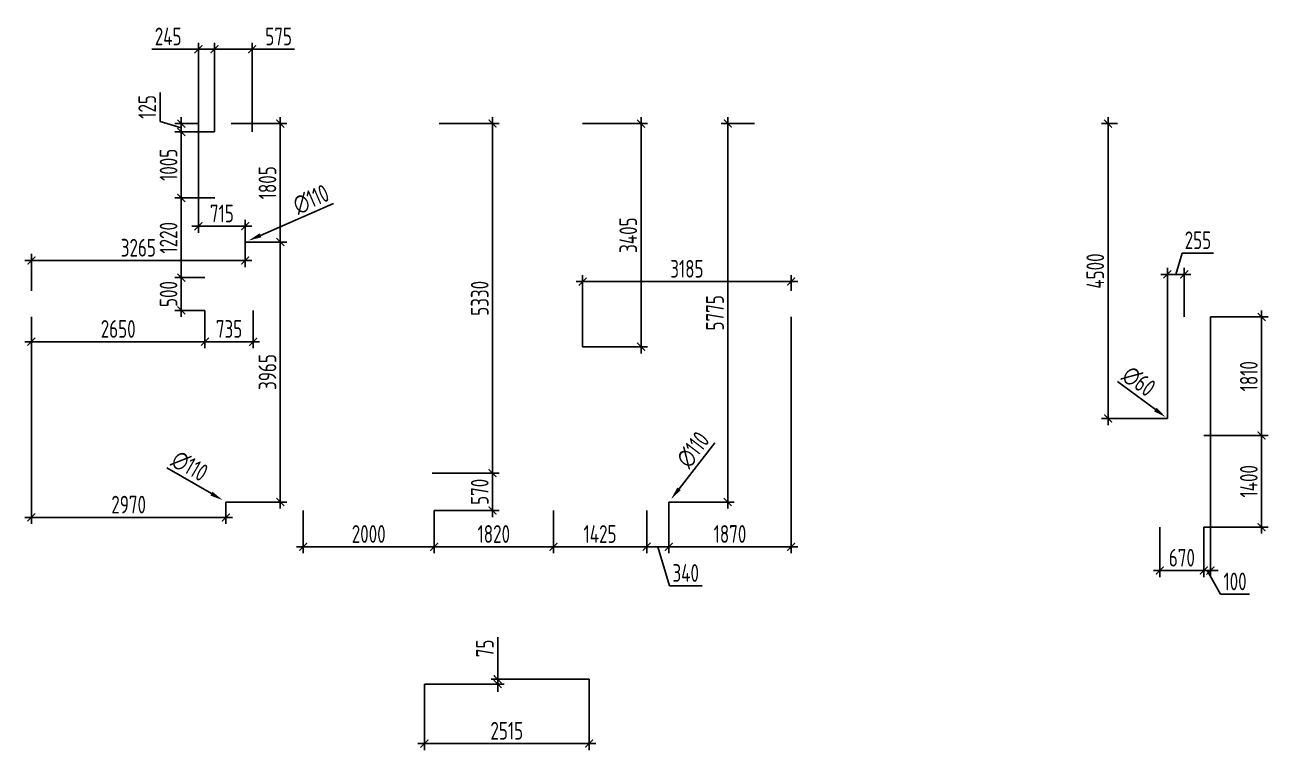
# Model space of a CAD drawing. Header units: millimetres. Extents: x -346952 to 536090, y 55086 to 131231.
# Drawn here: x -65196 to -46214, y 117793 to 128857 of the extents above; entities that cross this region are included whole.
import ezdxf

# ---------------------------------------------------------------- set-up
doc = ezdxf.new("R2010")
doc.units = ezdxf.units.MM
doc.layers.add('РАЗМЕРЫ КРОВЛИ ОВ', color=204, linetype='Continuous')
doc.layers.get('0').off()
doc.styles.add('ISOCPEUR', font='isocpeur.ttf', dxfattribs={"width": 0.7})
doc.dimstyles.new('R_100', dxfattribs={"dimtxt": 270, "dimasz": 120, "dimexe": 100, "dimexo": 0, "dimgap": 60, "dimtad": 1, "dimdec": 0, "dimrnd": 5, "dimzin": 0, "dimdsep": 46, "dimtxsty": 'ISOCPEUR', "dimblk": 'ARCHTICK', "dimcen": 0, "dimdle": 100, "dimclrd": 256, "dimclre": 256, "dimclrt": 256, "dimadec": 0, "dimazin": 0, "dimtfac": 2, "dimtdec": 0, "dimtofl": 0, "dimtmove": 1, "dimatfit": 3, "dimfxl": 1, "dimtvp": 3, "dimtolj": 1, "dimtzin": 0, "dimarcsym": 0})

# ---------------------------------------------------------------- blocks, each defined once
blk = doc.blocks.new('_ArchTick')
at = {"color": 0, "linetype": 'ByBlock', "const_width": 0.15}
blk.add_lwpolyline([(-0.5, -0.5), (0.5, 0.5)], dxfattribs=at)
blk = doc.blocks.new('*D3550')
at = {"layer": 'РАЗМЕРЫ КРОВЛИ ОВ', "lineweight": -2, "transparency": 16777216}
for p, q in [((-61297, 127451), (-61297, 125444)), ((-62046, 127351), (-61197, 127351)), ((-61831, 125544), (-61197, 125544))]:
    blk.add_line(p, q, dxfattribs=at)
at = {"layer": 'РАЗМЕРЫ КРОВЛИ ОВ', "lineweight": -2, "transparency": 16777216, "xscale": 120, "yscale": 120, "zscale": 120}
for p, rotation in [((-61297, 127351), 90), ((-61297, 125544), 270)]:
    blk.add_blockref('_ArchTick', p, dxfattribs=dict(at, rotation=rotation))
at = {"layer": 'РАЗМЕРЫ КРОВЛИ ОВ', "transparency": 16777216, "insert": (-61492, 126448), "char_height": 270, "attachment_point": 5, "rotation": 90, "style": 'ISOCPEUR'}
blk.add_mtext('\\A1;1805', dxfattribs=at)
blk = doc.blocks.new('*D3551')
at = {"layer": 'РАЗМЕРЫ КРОВЛИ ОВ', "lineweight": -2, "transparency": 16777216}
for p, q in [((-61831, 125544), (-61197, 125544)), ((-61297, 125644), (-61297, 121478)), ((-62127, 121578), (-61197, 121578))]:
    blk.add_line(p, q, dxfattribs=at)
at = {"layer": 'РАЗМЕРЫ КРОВЛИ ОВ', "lineweight": -2, "transparency": 16777216, "xscale": 120, "yscale": 120, "zscale": 120}
for p, rotation in [((-61297, 125544), 90), ((-61297, 121578), 270)]:
    blk.add_blockref('_ArchTick', p, dxfattribs=dict(at, rotation=rotation))
at = {"layer": 'РАЗМЕРЫ КРОВЛИ ОВ', "transparency": 16777216, "insert": (-61492, 123561), "char_height": 270, "attachment_point": 5, "rotation": 90, "style": 'ISOCPEUR'}
blk.add_mtext('\\A1;3965', dxfattribs=at)
blk = doc.blocks.new('*D3552')
at = {"layer": 'РАЗМЕРЫ КРОВЛИ ОВ', "lineweight": -2, "transparency": 16777216}
for p, q in [((-62546, 127351), (-62546, 125685)), ((-61831, 125544), (-61831, 125885)), ((-62646, 125785), (-61731, 125785))]:
    blk.add_line(p, q, dxfattribs=at)
at = {"layer": 'РАЗМЕРЫ КРОВЛИ ОВ', "lineweight": -2, "transparency": 16777216, "xscale": 120, "yscale": 120, "zscale": 120, "rotation": 180}
blk.add_blockref('_ArchTick', (-62546, 125785), dxfattribs=at)
at = {"layer": 'РАЗМЕРЫ КРОВЛИ ОВ', "lineweight": -2, "transparency": 16777216, "xscale": 120, "yscale": 120, "zscale": 120}
blk.add_blockref('_ArchTick', (-61831, 125785), dxfattribs=at)
at = {"layer": 'РАЗМЕРЫ КРОВЛИ ОВ', "transparency": 16777216, "insert": (-62188, 125980), "char_height": 270, "attachment_point": 5, "style": 'ISOCPEUR'}
blk.add_mtext('\\A1;715', dxfattribs=at)
blk = doc.blocks.new('*D3553')
at = {"layer": 'РАЗМЕРЫ КРОВЛИ ОВ', "lineweight": -2, "transparency": 16777216}
for p, q in [((-61831, 125544), (-61831, 125162)), ((-65096, 124801), (-65096, 125362)), ((-65196, 125262), (-61731, 125262))]:
    blk.add_line(p, q, dxfattribs=at)
at = {"layer": 'РАЗМЕРЫ КРОВЛИ ОВ', "lineweight": -2, "transparency": 16777216, "xscale": 120, "yscale": 120, "zscale": 120, "rotation": 180}
blk.add_blockref('_ArchTick', (-65096, 125262), dxfattribs=at)
at = {"layer": 'РАЗМЕРЫ КРОВЛИ ОВ', "lineweight": -2, "transparency": 16777216, "xscale": 120, "yscale": 120, "zscale": 120}
blk.add_blockref('_ArchTick', (-61831, 125262), dxfattribs=at)
at = {"layer": 'РАЗМЕРЫ КРОВЛИ ОВ', "transparency": 16777216, "insert": (-63463, 125457), "char_height": 270, "attachment_point": 5, "style": 'ISOCPEUR'}
blk.add_mtext('\\A1;3265', dxfattribs=at)
blk = doc.blocks.new('*D3554')
at = {"layer": 'РАЗМЕРЫ КРОВЛИ ОВ', "lineweight": -2, "transparency": 16777216}
blk.add_line((-60486, 126130), (-61597, 125646), dxfattribs=at)
at = {"layer": 'РАЗМЕРЫ КРОВЛИ ОВ', "transparency": 16777216}
blk.add_solid([(-61611, 125677), (-61584, 125616), (-61781, 125566)], dxfattribs=at)
at = {"layer": 'РАЗМЕРЫ КРОВЛИ ОВ', "transparency": 16777216, "insert": (-60826, 126194), "char_height": 270, "attachment_point": 5, "rotation": 23.5145, "style": 'ISOCPEUR'}
blk.add_mtext('\\A1;∅110', dxfattribs=at)
blk = doc.blocks.new('*D3549')
at = {"layer": 'РАЗМЕРЫ КРОВЛИ ОВ', "lineweight": -2, "transparency": 16777216}
for p, q in [((-65096, 124401), (-65096, 121243)), ((-62127, 121578), (-62127, 121243)), ((-62027, 121343), (-65196, 121343))]:
    blk.add_line(p, q, dxfattribs=at)
at = {"layer": 'РАЗМЕРЫ КРОВЛИ ОВ', "lineweight": -2, "transparency": 16777216, "xscale": 120, "yscale": 120, "zscale": 120, "rotation": 180}
blk.add_blockref('_ArchTick', (-65096, 121343), dxfattribs=at)
at = {"layer": 'РАЗМЕРЫ КРОВЛИ ОВ', "lineweight": -2, "transparency": 16777216, "xscale": 120, "yscale": 120, "zscale": 120}
blk.add_blockref('_ArchTick', (-62127, 121343), dxfattribs=at)
at = {"layer": 'РАЗМЕРЫ КРОВЛИ ОВ', "transparency": 16777216, "insert": (-63611, 121538), "char_height": 270, "attachment_point": 5, "style": 'ISOCPEUR'}
blk.add_mtext('\\A1;2970', dxfattribs=at)
blk = doc.blocks.new('*D3555')
at = {"layer": 'РАЗМЕРЫ КРОВЛИ ОВ', "lineweight": -2, "transparency": 16777216}
blk.add_line((-63026, 122100), (-62347, 121706), dxfattribs=at)
at = {"layer": 'РАЗМЕРЫ КРОВЛИ ОВ', "transparency": 16777216}
blk.add_solid([(-62331, 121735), (-62364, 121677), (-62174, 121605)], dxfattribs=at)
at = {"layer": 'РАЗМЕРЫ КРОВЛИ ОВ', "transparency": 16777216, "insert": (-62680, 122125), "char_height": 270, "attachment_point": 5, "rotation": 329.8406, "style": 'ISOCPEUR'}
blk.add_mtext('\\A1;∅110', dxfattribs=at)
blk = doc.blocks.new('*D3560')
at = {"layer": 'РАЗМЕРЫ КРОВЛИ ОВ', "lineweight": -2, "transparency": 16777216}
for p, q in [((-63132, 127385), (-63132, 127827)), ((-62807, 127288), (-63132, 127385)), ((-62807, 127451), (-62807, 127125)), ((-62546, 127351), (-62907, 127351)), ((-62300, 127225), (-62907, 127225))]:
    blk.add_line(p, q, dxfattribs=at)
at = {"layer": 'РАЗМЕРЫ КРОВЛИ ОВ', "lineweight": -2, "transparency": 16777216, "xscale": 120, "yscale": 120, "zscale": 120}
for p, rotation in [((-62807, 127351), 90), ((-62807, 127225), 270)]:
    blk.add_blockref('_ArchTick', p, dxfattribs=dict(at, rotation=rotation))
at = {"layer": 'РАЗМЕРЫ КРОВЛИ ОВ', "transparency": 16777216, "insert": (-63327, 127606), "char_height": 270, "attachment_point": 5, "rotation": 90, "style": 'ISOCPEUR'}
blk.add_mtext('\\A1;125', dxfattribs=at)
blk = doc.blocks.new('*D3561')
at = {"layer": 'РАЗМЕРЫ КРОВЛИ ОВ', "lineweight": -2, "transparency": 16777216}
for p, q in [((-62300, 127225), (-62907, 127225)), ((-62807, 127325), (-62807, 126118)), ((-62295, 126218), (-62907, 126218))]:
    blk.add_line(p, q, dxfattribs=at)
at = {"layer": 'РАЗМЕРЫ КРОВЛИ ОВ', "lineweight": -2, "transparency": 16777216, "xscale": 120, "yscale": 120, "zscale": 120}
for p, rotation in [((-62807, 127225), 90), ((-62807, 126218), 270)]:
    blk.add_blockref('_ArchTick', p, dxfattribs=dict(at, rotation=rotation))
at = {"layer": 'РАЗМЕРЫ КРОВЛИ ОВ', "transparency": 16777216, "insert": (-63002, 126722), "char_height": 270, "attachment_point": 5, "rotation": 90, "style": 'ISOCPEUR'}
blk.add_mtext('\\A1;1005', dxfattribs=at)
blk = doc.blocks.new('*D3562')
at = {"layer": 'РАЗМЕРЫ КРОВЛИ ОВ', "lineweight": -2, "transparency": 16777216}
for p, q in [((-62807, 126318), (-62807, 124901)), ((-62295, 126218), (-62907, 126218)), ((-62446, 125001), (-62907, 125001))]:
    blk.add_line(p, q, dxfattribs=at)
at = {"layer": 'РАЗМЕРЫ КРОВЛИ ОВ', "lineweight": -2, "transparency": 16777216, "xscale": 120, "yscale": 120, "zscale": 120}
for p, rotation in [((-62807, 126218), 90), ((-62807, 125001), 270)]:
    blk.add_blockref('_ArchTick', p, dxfattribs=dict(at, rotation=rotation))
at = {"layer": 'РАЗМЕРЫ КРОВЛИ ОВ', "transparency": 16777216, "insert": (-63002, 125609), "char_height": 270, "attachment_point": 5, "rotation": 90, "style": 'ISOCPEUR'}
blk.add_mtext('\\A1;1220', dxfattribs=at)
blk = doc.blocks.new('*D3563')
at = {"layer": 'РАЗМЕРЫ КРОВЛИ ОВ', "lineweight": -2, "transparency": 16777216}
for p, q in [((-62807, 125101), (-62807, 124401)), ((-62446, 125001), (-62907, 125001)), ((-62446, 124501), (-62907, 124501))]:
    blk.add_line(p, q, dxfattribs=at)
at = {"layer": 'РАЗМЕРЫ КРОВЛИ ОВ', "lineweight": -2, "transparency": 16777216, "xscale": 120, "yscale": 120, "zscale": 120}
for p, rotation in [((-62807, 125001), 90), ((-62807, 124501), 270)]:
    blk.add_blockref('_ArchTick', p, dxfattribs=dict(at, rotation=rotation))
at = {"layer": 'РАЗМЕРЫ КРОВЛИ ОВ', "transparency": 16777216, "insert": (-63002, 124751), "char_height": 270, "attachment_point": 5, "rotation": 90, "style": 'ISOCPEUR'}
blk.add_mtext('\\A1;500', dxfattribs=at)
blk = doc.blocks.new('*D3564')
at = {"layer": 'РАЗМЕРЫ КРОВЛИ ОВ', "lineweight": -2, "transparency": 16777216}
for p, q in [((-62300, 127225), (-62300, 128585)), ((-61726, 127225), (-61726, 128585)), ((-61626, 128485), (-62400, 128485)), ((-61081, 128485), (-61726, 128485))]:
    blk.add_line(p, q, dxfattribs=at)
at = {"layer": 'РАЗМЕРЫ КРОВЛИ ОВ', "lineweight": -2, "transparency": 16777216, "xscale": 120, "yscale": 120, "zscale": 120, "rotation": 180}
blk.add_blockref('_ArchTick', (-62300, 128485), dxfattribs=at)
at = {"layer": 'РАЗМЕРЫ КРОВЛИ ОВ', "lineweight": -2, "transparency": 16777216, "xscale": 120, "yscale": 120, "zscale": 120}
blk.add_blockref('_ArchTick', (-61726, 128485), dxfattribs=at)
at = {"layer": 'РАЗМЕРЫ КРОВЛИ ОВ', "transparency": 16777216, "insert": (-61321, 128680), "char_height": 270, "attachment_point": 5, "style": 'ISOCPEUR'}
blk.add_mtext('\\A1;575', dxfattribs=at)
blk = doc.blocks.new('*D3565')
at = {"layer": 'РАЗМЕРЫ КРОВЛИ ОВ', "lineweight": -2, "transparency": 16777216}
for p, q in [((-62546, 127351), (-62546, 128585)), ((-62300, 127225), (-62300, 128585)), ((-63257, 128485), (-62546, 128485)), ((-62200, 128485), (-62646, 128485))]:
    blk.add_line(p, q, dxfattribs=at)
at = {"layer": 'РАЗМЕРЫ КРОВЛИ ОВ', "lineweight": -2, "transparency": 16777216, "xscale": 120, "yscale": 120, "zscale": 120, "rotation": 180}
blk.add_blockref('_ArchTick', (-62546, 128485), dxfattribs=at)
at = {"layer": 'РАЗМЕРЫ КРОВЛИ ОВ', "lineweight": -2, "transparency": 16777216, "xscale": 120, "yscale": 120, "zscale": 120}
blk.add_blockref('_ArchTick', (-62300, 128485), dxfattribs=at)
at = {"layer": 'РАЗМЕРЫ КРОВЛИ ОВ', "transparency": 16777216, "insert": (-63008, 128680), "char_height": 270, "attachment_point": 5, "style": 'ISOCPEUR'}
blk.add_mtext('\\A1;245', dxfattribs=at)
blk = doc.blocks.new('*D3566')
at = {"layer": 'РАЗМЕРЫ КРОВЛИ ОВ', "lineweight": -2, "transparency": 16777216}
for p, q in [((-65096, 124401), (-65096, 123923)), ((-62446, 124501), (-62446, 123923)), ((-65196, 124023), (-62346, 124023))]:
    blk.add_line(p, q, dxfattribs=at)
at = {"layer": 'РАЗМЕРЫ КРОВЛИ ОВ', "lineweight": -2, "transparency": 16777216, "xscale": 120, "yscale": 120, "zscale": 120, "rotation": 180}
blk.add_blockref('_ArchTick', (-65096, 124023), dxfattribs=at)
at = {"layer": 'РАЗМЕРЫ КРОВЛИ ОВ', "lineweight": -2, "transparency": 16777216, "xscale": 120, "yscale": 120, "zscale": 120}
blk.add_blockref('_ArchTick', (-62446, 124023), dxfattribs=at)
at = {"layer": 'РАЗМЕРЫ КРОВЛИ ОВ', "transparency": 16777216, "insert": (-63771, 124218), "char_height": 270, "attachment_point": 5, "style": 'ISOCPEUR'}
blk.add_mtext('\\A1;2650', dxfattribs=at)
blk = doc.blocks.new('*D3567')
at = {"layer": 'РАЗМЕРЫ КРОВЛИ ОВ', "lineweight": -2, "transparency": 16777216}
for p, q in [((-62446, 124501), (-62446, 123923)), ((-61711, 124501), (-61711, 123923)), ((-62546, 124023), (-61611, 124023))]:
    blk.add_line(p, q, dxfattribs=at)
at = {"layer": 'РАЗМЕРЫ КРОВЛИ ОВ', "lineweight": -2, "transparency": 16777216, "xscale": 120, "yscale": 120, "zscale": 120, "rotation": 180}
blk.add_blockref('_ArchTick', (-62446, 124023), dxfattribs=at)
at = {"layer": 'РАЗМЕРЫ КРОВЛИ ОВ', "lineweight": -2, "transparency": 16777216, "xscale": 120, "yscale": 120, "zscale": 120}
blk.add_blockref('_ArchTick', (-61711, 124023), dxfattribs=at)
at = {"layer": 'РАЗМЕРЫ КРОВЛИ ОВ', "transparency": 16777216, "insert": (-62078, 124218), "char_height": 270, "attachment_point": 5, "style": 'ISOCPEUR'}
blk.add_mtext('\\A1;735', dxfattribs=at)
blk = doc.blocks.new('*D3568')
at = {"layer": 'РАЗМЕРЫ КРОВЛИ ОВ', "lineweight": -2, "transparency": 16777216}
for p, q in [((-60946, 121448), (-60946, 120795)), ((-58946, 121448), (-58946, 120795)), ((-61046, 120895), (-58846, 120895))]:
    blk.add_line(p, q, dxfattribs=at)
at = {"layer": 'РАЗМЕРЫ КРОВЛИ ОВ', "lineweight": -2, "transparency": 16777216, "xscale": 120, "yscale": 120, "zscale": 120, "rotation": 180}
blk.add_blockref('_ArchTick', (-60946, 120895), dxfattribs=at)
at = {"layer": 'РАЗМЕРЫ КРОВЛИ ОВ', "lineweight": -2, "transparency": 16777216, "xscale": 120, "yscale": 120, "zscale": 120}
blk.add_blockref('_ArchTick', (-58946, 120895), dxfattribs=at)
at = {"layer": 'РАЗМЕРЫ КРОВЛИ ОВ', "transparency": 16777216, "insert": (-59946, 121090), "char_height": 270, "attachment_point": 5, "style": 'ISOCPEUR'}
blk.add_mtext('\\A1;2000', dxfattribs=at)
blk = doc.blocks.new('*D3569')
at = {"layer": 'РАЗМЕРЫ КРОВЛИ ОВ', "lineweight": -2, "transparency": 16777216}
for p, q in [((-58946, 121448), (-58946, 120795)), ((-57126, 121448), (-57126, 120795)), ((-59046, 120895), (-57026, 120895))]:
    blk.add_line(p, q, dxfattribs=at)
at = {"layer": 'РАЗМЕРЫ КРОВЛИ ОВ', "lineweight": -2, "transparency": 16777216, "xscale": 120, "yscale": 120, "zscale": 120, "rotation": 180}
blk.add_blockref('_ArchTick', (-58946, 120895), dxfattribs=at)
at = {"layer": 'РАЗМЕРЫ КРОВЛИ ОВ', "lineweight": -2, "transparency": 16777216, "xscale": 120, "yscale": 120, "zscale": 120}
blk.add_blockref('_ArchTick', (-57126, 120895), dxfattribs=at)
at = {"layer": 'РАЗМЕРЫ КРОВЛИ ОВ', "transparency": 16777216, "insert": (-58036, 121090), "char_height": 270, "attachment_point": 5, "style": 'ISOCPEUR'}
blk.add_mtext('\\A1;1820', dxfattribs=at)
blk = doc.blocks.new('*D3570')
at = {"layer": 'РАЗМЕРЫ КРОВЛИ ОВ', "lineweight": -2, "transparency": 16777216}
for p, q in [((-57126, 121448), (-57126, 120795)), ((-55702, 121448), (-55702, 120795)), ((-57226, 120895), (-55602, 120895))]:
    blk.add_line(p, q, dxfattribs=at)
at = {"layer": 'РАЗМЕРЫ КРОВЛИ ОВ', "lineweight": -2, "transparency": 16777216, "xscale": 120, "yscale": 120, "zscale": 120, "rotation": 180}
blk.add_blockref('_ArchTick', (-57126, 120895), dxfattribs=at)
at = {"layer": 'РАЗМЕРЫ КРОВЛИ ОВ', "lineweight": -2, "transparency": 16777216, "xscale": 120, "yscale": 120, "zscale": 120}
blk.add_blockref('_ArchTick', (-55702, 120895), dxfattribs=at)
at = {"layer": 'РАЗМЕРЫ КРОВЛИ ОВ', "transparency": 16777216, "insert": (-56414, 121090), "char_height": 270, "attachment_point": 5, "style": 'ISOCPEUR'}
blk.add_mtext('\\A1;1425', dxfattribs=at)
blk = doc.blocks.new('*D3571')
at = {"layer": 'РАЗМЕРЫ КРОВЛИ ОВ', "lineweight": -2, "transparency": 16777216}
for p, q in [((-55364, 121578), (-55364, 120795)), ((-55702, 121448), (-55702, 120795)), ((-55802, 120895), (-55264, 120895)), ((-55533, 120895), (-55355, 120300)), ((-55355, 120300), (-54857, 120300))]:
    blk.add_line(p, q, dxfattribs=at)
at = {"layer": 'РАЗМЕРЫ КРОВЛИ ОВ', "lineweight": -2, "transparency": 16777216, "xscale": 120, "yscale": 120, "zscale": 120, "rotation": 180}
blk.add_blockref('_ArchTick', (-55702, 120895), dxfattribs=at)
at = {"layer": 'РАЗМЕРЫ КРОВЛИ ОВ', "lineweight": -2, "transparency": 16777216, "xscale": 120, "yscale": 120, "zscale": 120}
blk.add_blockref('_ArchTick', (-55364, 120895), dxfattribs=at)
at = {"layer": 'РАЗМЕРЫ КРОВЛИ ОВ', "transparency": 16777216, "insert": (-55106, 120495), "char_height": 270, "attachment_point": 5, "style": 'ISOCPEUR'}
blk.add_mtext('\\A1;340', dxfattribs=at)
blk = doc.blocks.new('*D3572')
at = {"layer": 'РАЗМЕРЫ КРОВЛИ ОВ', "lineweight": -2, "transparency": 16777216}
for p, q in [((-53496, 124401), (-53496, 120795)), ((-55364, 121578), (-55364, 120795)), ((-55464, 120895), (-53396, 120895))]:
    blk.add_line(p, q, dxfattribs=at)
at = {"layer": 'РАЗМЕРЫ КРОВЛИ ОВ', "lineweight": -2, "transparency": 16777216, "xscale": 120, "yscale": 120, "zscale": 120, "rotation": 180}
blk.add_blockref('_ArchTick', (-55364, 120895), dxfattribs=at)
at = {"layer": 'РАЗМЕРЫ КРОВЛИ ОВ', "lineweight": -2, "transparency": 16777216, "xscale": 120, "yscale": 120, "zscale": 120}
blk.add_blockref('_ArchTick', (-53496, 120895), dxfattribs=at)
at = {"layer": 'РАЗМЕРЫ КРОВЛИ ОВ', "transparency": 16777216, "insert": (-54430, 121090), "char_height": 270, "attachment_point": 5, "style": 'ISOCPEUR'}
blk.add_mtext('\\A1;1870', dxfattribs=at)
blk = doc.blocks.new('*D3573')
at = {"layer": 'РАЗМЕРЫ КРОВЛИ ОВ', "lineweight": -2, "transparency": 16777216}
for p, q in [((-58056, 121348), (-58056, 122118)), ((-58978, 122018), (-57956, 122018)), ((-58946, 121448), (-57956, 121448))]:
    blk.add_line(p, q, dxfattribs=at)
at = {"layer": 'РАЗМЕРЫ КРОВЛИ ОВ', "lineweight": -2, "transparency": 16777216, "xscale": 120, "yscale": 120, "zscale": 120}
for p, rotation in [((-58056, 122018), 90), ((-58056, 121448), 270)]:
    blk.add_blockref('_ArchTick', p, dxfattribs=dict(at, rotation=rotation))
at = {"layer": 'РАЗМЕРЫ КРОВЛИ ОВ', "transparency": 16777216, "insert": (-58251, 121733), "char_height": 270, "attachment_point": 5, "rotation": 90, "style": 'ISOCPEUR'}
blk.add_mtext('\\A1;570', dxfattribs=at)
blk = doc.blocks.new('*D3574')
at = {"layer": 'РАЗМЕРЫ КРОВЛИ ОВ', "lineweight": -2, "transparency": 16777216}
for p, q in [((-58056, 121918), (-58056, 127451)), ((-58871, 127351), (-57956, 127351)), ((-58978, 122018), (-57956, 122018))]:
    blk.add_line(p, q, dxfattribs=at)
at = {"layer": 'РАЗМЕРЫ КРОВЛИ ОВ', "lineweight": -2, "transparency": 16777216, "xscale": 120, "yscale": 120, "zscale": 120}
for p, rotation in [((-58056, 127351), 90), ((-58056, 122018), 270)]:
    blk.add_blockref('_ArchTick', p, dxfattribs=dict(at, rotation=rotation))
at = {"layer": 'РАЗМЕРЫ КРОВЛИ ОВ', "transparency": 16777216, "insert": (-58251, 124685), "char_height": 270, "attachment_point": 5, "rotation": 90, "style": 'ISOCPEUR'}
blk.add_mtext('\\A1;5330', dxfattribs=at)
blk = doc.blocks.new('*D3575')
at = {"layer": 'РАЗМЕРЫ КРОВЛИ ОВ', "lineweight": -2, "transparency": 16777216}
for p, q in [((-55788, 123846), (-55788, 127451)), ((-56680, 127351), (-55688, 127351)), ((-56680, 123946), (-55688, 123946))]:
    blk.add_line(p, q, dxfattribs=at)
at = {"layer": 'РАЗМЕРЫ КРОВЛИ ОВ', "lineweight": -2, "transparency": 16777216, "xscale": 120, "yscale": 120, "zscale": 120}
for p, rotation in [((-55788, 127351), 90), ((-55788, 123946), 270)]:
    blk.add_blockref('_ArchTick', p, dxfattribs=dict(at, rotation=rotation))
at = {"layer": 'РАЗМЕРЫ КРОВЛИ ОВ', "transparency": 16777216, "insert": (-55983, 125649), "char_height": 270, "attachment_point": 5, "rotation": 90, "style": 'ISOCPEUR'}
blk.add_mtext('\\A1;3405', dxfattribs=at)
blk = doc.blocks.new('*D3576')
at = {"layer": 'РАЗМЕРЫ КРОВЛИ ОВ', "lineweight": -2, "transparency": 16777216}
for p, q in [((-53396, 124941), (-56780, 124941)), ((-56680, 123946), (-56680, 125041)), ((-53496, 124801), (-53496, 125041))]:
    blk.add_line(p, q, dxfattribs=at)
at = {"layer": 'РАЗМЕРЫ КРОВЛИ ОВ', "lineweight": -2, "transparency": 16777216, "xscale": 120, "yscale": 120, "zscale": 120, "rotation": 180}
blk.add_blockref('_ArchTick', (-56680, 124941), dxfattribs=at)
at = {"layer": 'РАЗМЕРЫ КРОВЛИ ОВ', "lineweight": -2, "transparency": 16777216, "xscale": 120, "yscale": 120, "zscale": 120}
blk.add_blockref('_ArchTick', (-53496, 124941), dxfattribs=at)
at = {"layer": 'РАЗМЕРЫ КРОВЛИ ОВ', "transparency": 16777216, "insert": (-55088, 125136), "char_height": 270, "attachment_point": 5, "style": 'ISOCPEUR'}
blk.add_mtext('\\A1;3185', dxfattribs=at)
blk = doc.blocks.new('*D3577')
at = {"layer": 'РАЗМЕРЫ КРОВЛИ ОВ', "lineweight": -2, "transparency": 16777216}
for p, q in [((-54464, 121478), (-54464, 127451)), ((-54056, 127351), (-54564, 127351)), ((-55364, 121578), (-54364, 121578))]:
    blk.add_line(p, q, dxfattribs=at)
at = {"layer": 'РАЗМЕРЫ КРОВЛИ ОВ', "lineweight": -2, "transparency": 16777216, "xscale": 120, "yscale": 120, "zscale": 120}
for p, rotation in [((-54464, 127351), 90), ((-54464, 121578), 270)]:
    blk.add_blockref('_ArchTick', p, dxfattribs=dict(at, rotation=rotation))
at = {"layer": 'РАЗМЕРЫ КРОВЛИ ОВ', "transparency": 16777216, "insert": (-54659, 124464), "char_height": 270, "attachment_point": 5, "rotation": 90, "style": 'ISOCPEUR'}
blk.add_mtext('\\A1;5775', dxfattribs=at)
blk = doc.blocks.new('*D3578')
at = {"layer": 'РАЗМЕРЫ КРОВЛИ ОВ', "lineweight": -2, "transparency": 16777216}
blk.add_line((-54663, 122483), (-55208, 121779), dxfattribs=at)
at = {"layer": 'РАЗМЕРЫ КРОВЛИ ОВ', "transparency": 16777216}
blk.add_solid([(-55234, 121800), (-55181, 121759), (-55330, 121621)], dxfattribs=at)
at = {"layer": 'РАЗМЕРЫ КРОВЛИ ОВ', "transparency": 16777216, "insert": (-54993, 122375), "char_height": 270, "attachment_point": 5, "rotation": 52.2268, "style": 'ISOCPEUR'}
blk.add_mtext('\\A1;∅110', dxfattribs=at)
blk = doc.blocks.new('*D3579')
at = {"layer": 'РАЗМЕРЫ КРОВЛИ ОВ', "lineweight": -2, "transparency": 16777216}
for p, q in [((-46314, 122693), (-46314, 121095)), ((-47196, 122593), (-46214, 122593)), ((-47196, 121195), (-46214, 121195))]:
    blk.add_line(p, q, dxfattribs=at)
at = {"layer": 'РАЗМЕРЫ КРОВЛИ ОВ', "lineweight": -2, "transparency": 16777216, "xscale": 120, "yscale": 120, "zscale": 120}
for p, rotation in [((-46314, 122593), 90), ((-46314, 121195), 270)]:
    blk.add_blockref('_ArchTick', p, dxfattribs=dict(at, rotation=rotation))
at = {"layer": 'РАЗМЕРЫ КРОВЛИ ОВ', "transparency": 16777216, "insert": (-46509, 121894), "char_height": 270, "attachment_point": 5, "rotation": 90, "style": 'ISOCPEUR'}
blk.add_mtext('\\A1;1400', dxfattribs=at)
blk = doc.blocks.new('*D3580')
at = {"layer": 'РАЗМЕРЫ КРОВЛИ ОВ', "lineweight": -2, "transparency": 16777216}
for p, q in [((-47096, 124401), (-46214, 124401)), ((-46314, 122493), (-46314, 124501)), ((-47196, 122593), (-46214, 122593))]:
    blk.add_line(p, q, dxfattribs=at)
at = {"layer": 'РАЗМЕРЫ КРОВЛИ ОВ', "lineweight": -2, "transparency": 16777216, "xscale": 120, "yscale": 120, "zscale": 120}
for p, rotation in [((-46314, 124401), 90), ((-46314, 122593), 270)]:
    blk.add_blockref('_ArchTick', p, dxfattribs=dict(at, rotation=rotation))
at = {"layer": 'РАЗМЕРЫ КРОВЛИ ОВ', "transparency": 16777216, "insert": (-46509, 123497), "char_height": 270, "attachment_point": 5, "rotation": 90, "style": 'ISOCPEUR'}
blk.add_mtext('\\A1;1810', dxfattribs=at)
blk = doc.blocks.new('*D3581')
at = {"layer": 'РАЗМЕРЫ КРОВЛИ ОВ', "lineweight": -2, "transparency": 16777216}
for p, q in [((-47624, 125051), (-47526, 125376)), ((-47526, 125376), (-47047, 125376)), ((-47751, 122852), (-47751, 125151)), ((-47496, 124401), (-47496, 125151)), ((-47851, 125051), (-47396, 125051))]:
    blk.add_line(p, q, dxfattribs=at)
at = {"layer": 'РАЗМЕРЫ КРОВЛИ ОВ', "lineweight": -2, "transparency": 16777216, "xscale": 120, "yscale": 120, "zscale": 120, "rotation": 180}
blk.add_blockref('_ArchTick', (-47751, 125051), dxfattribs=at)
at = {"layer": 'РАЗМЕРЫ КРОВЛИ ОВ', "lineweight": -2, "transparency": 16777216, "xscale": 120, "yscale": 120, "zscale": 120}
blk.add_blockref('_ArchTick', (-47496, 125051), dxfattribs=at)
at = {"layer": 'РАЗМЕРЫ КРОВЛИ ОВ', "transparency": 16777216, "insert": (-47286, 125571), "char_height": 270, "attachment_point": 5, "style": 'ISOCPEUR'}
blk.add_mtext('\\A1;255', dxfattribs=at)
blk = doc.blocks.new('*D3582')
at = {"layer": 'РАЗМЕРЫ КРОВЛИ ОВ', "lineweight": -2, "transparency": 16777216}
for p, q in [((-48658, 122752), (-48658, 127451)), ((-48516, 127351), (-48758, 127351)), ((-47751, 122852), (-48758, 122852))]:
    blk.add_line(p, q, dxfattribs=at)
at = {"layer": 'РАЗМЕРЫ КРОВЛИ ОВ', "lineweight": -2, "transparency": 16777216, "xscale": 120, "yscale": 120, "zscale": 120}
for p, rotation in [((-48658, 127351), 90), ((-48658, 122852), 270)]:
    blk.add_blockref('_ArchTick', p, dxfattribs=dict(at, rotation=rotation))
at = {"layer": 'РАЗМЕРЫ КРОВЛИ ОВ', "transparency": 16777216, "insert": (-48853, 125101), "char_height": 270, "attachment_point": 5, "rotation": 90, "style": 'ISOCPEUR'}
blk.add_mtext('\\A1;4500', dxfattribs=at)
blk = doc.blocks.new('*D3583')
at = {"layer": 'РАЗМЕРЫ КРОВЛИ ОВ', "lineweight": -2, "transparency": 16777216}
blk.add_line((-48513, 123415), (-47936, 122989), dxfattribs=at)
at = {"layer": 'РАЗМЕРЫ КРОВЛИ ОВ', "transparency": 16777216}
blk.add_solid([(-47916, 123015), (-47956, 122962), (-47775, 122870)], dxfattribs=at)
at = {"layer": 'РАЗМЕРЫ КРОВЛИ ОВ', "transparency": 16777216, "insert": (-48189, 123418), "char_height": 270, "attachment_point": 5, "rotation": 323.5234, "style": 'ISOCPEUR'}
blk.add_mtext('\\A1;∅60', dxfattribs=at)
blk = doc.blocks.new('*D3584')
at = {"layer": 'РАЗМЕРЫ КРОВЛИ ОВ', "lineweight": -2, "transparency": 16777216}
for p, q in [((-47866, 121195), (-47866, 120433)), ((-47196, 121195), (-47196, 120433)), ((-47096, 120533), (-47966, 120533))]:
    blk.add_line(p, q, dxfattribs=at)
at = {"layer": 'РАЗМЕРЫ КРОВЛИ ОВ', "lineweight": -2, "transparency": 16777216, "xscale": 120, "yscale": 120, "zscale": 120, "rotation": 180}
blk.add_blockref('_ArchTick', (-47866, 120533), dxfattribs=at)
at = {"layer": 'РАЗМЕРЫ КРОВЛИ ОВ', "lineweight": -2, "transparency": 16777216, "xscale": 120, "yscale": 120, "zscale": 120}
blk.add_blockref('_ArchTick', (-47196, 120533), dxfattribs=at)
at = {"layer": 'РАЗМЕРЫ КРОВЛИ ОВ', "transparency": 16777216, "insert": (-47531, 120728), "char_height": 270, "attachment_point": 5, "style": 'ISOCPEUR'}
blk.add_mtext('\\A1;670', dxfattribs=at)
blk = doc.blocks.new('*D3585')
at = {"layer": 'РАЗМЕРЫ КРОВЛИ ОВ', "lineweight": -2, "transparency": 16777216}
for p, q in [((-47096, 124401), (-47096, 120433)), ((-47196, 121195), (-47196, 120433)), ((-47196, 120533), (-47316, 120533)), ((-47196, 120533), (-47096, 120533)), ((-47146, 120533), (-46939, 120171)), ((-47096, 120533), (-46976, 120533)), ((-46939, 120171), (-46498, 120171))]:
    blk.add_line(p, q, dxfattribs=at)
at = {"layer": 'РАЗМЕРЫ КРОВЛИ ОВ', "lineweight": -2, "transparency": 16777216, "xscale": 120, "yscale": 120, "zscale": 120}
blk.add_blockref('_ArchTick', (-47196, 120533), dxfattribs=at)
at = {"layer": 'РАЗМЕРЫ КРОВЛИ ОВ', "lineweight": -2, "transparency": 16777216, "xscale": 120, "yscale": 120, "zscale": 120, "rotation": 180}
blk.add_blockref('_ArchTick', (-47096, 120533), dxfattribs=at)
at = {"layer": 'РАЗМЕРЫ КРОВЛИ ОВ', "transparency": 16777216, "insert": (-46719, 120366), "char_height": 270, "attachment_point": 5, "style": 'ISOCPEUR'}
blk.add_mtext('\\A1;100', dxfattribs=at)
blk = doc.blocks.new('*D3586')
at = {"layer": 'РАЗМЕРЫ КРОВЛИ ОВ', "lineweight": -2, "transparency": 16777216}
for p, q in [((-56580, 118874), (-56580, 117793)), ((-59096, 118801), (-59096, 117793)), ((-59196, 117893), (-56480, 117893))]:
    blk.add_line(p, q, dxfattribs=at)
at = {"layer": 'РАЗМЕРЫ КРОВЛИ ОВ', "lineweight": -2, "transparency": 16777216, "xscale": 120, "yscale": 120, "zscale": 120, "rotation": 180}
blk.add_blockref('_ArchTick', (-59096, 117893), dxfattribs=at)
at = {"layer": 'РАЗМЕРЫ КРОВЛИ ОВ', "lineweight": -2, "transparency": 16777216, "xscale": 120, "yscale": 120, "zscale": 120}
blk.add_blockref('_ArchTick', (-56580, 117893), dxfattribs=at)
at = {"layer": 'РАЗМЕРЫ КРОВЛИ ОВ', "transparency": 16777216, "insert": (-57838, 118088), "char_height": 270, "attachment_point": 5, "style": 'ISOCPEUR'}
blk.add_mtext('\\A1;2515', dxfattribs=at)
blk = doc.blocks.new('*D3587')
at = {"layer": 'РАЗМЕРЫ КРОВЛИ ОВ', "lineweight": -2, "transparency": 16777216}
for p, q in [((-57976, 119517), (-57976, 118874)), ((-56580, 118874), (-58076, 118874)), ((-57976, 118874), (-57976, 118994)), ((-57976, 118874), (-57976, 118801)), ((-59096, 118801), (-57876, 118801)), ((-57976, 118801), (-57976, 118681))]:
    blk.add_line(p, q, dxfattribs=at)
at = {"layer": 'РАЗМЕРЫ КРОВЛИ ОВ', "lineweight": -2, "transparency": 16777216, "xscale": 120, "yscale": 120, "zscale": 120}
for p, rotation in [((-57976, 118874), 270), ((-57976, 118801), 90)]:
    blk.add_blockref('_ArchTick', p, dxfattribs=dict(at, rotation=rotation))
at = {"layer": 'РАЗМЕРЫ КРОВЛИ ОВ', "transparency": 16777216, "insert": (-58171, 119344), "char_height": 270, "attachment_point": 5, "rotation": 90, "style": 'ISOCPEUR'}
blk.add_mtext('\\A1;75', dxfattribs=at)

msp = doc.modelspace()

# ---------------------------------------------------------------- dimensions: what is measured, and where the dimension line sits
at = {"layer": 'РАЗМЕРЫ КРОВЛИ ОВ'}
for base, p1, p2, picture, middle in [((-62545.8, 128484.7), (-62300.2, 127225), (-62545.8, 127350.7), '*D3565', (-63007.9, 128397.3)), ((-62300.2, 128484.7), (-61725.8, 127225), (-62300.2, 127225), '*D3564', (-61320.8, 128679.7)), ((-47095.8, 120533.3), (-47195.8, 121194.6), (-47095.8, 124400.7), '*D3585', (-46879.3, 120171))]:
    dim = msp.add_linear_dim(base=base, p1=p1, p2=p2, dimstyle='R_100', override={"dimpost": '\\X'}, dxfattribs=at)
    dim.commit()
    dim.dimension.update_dxf_attribs({"geometry": picture, "text_midpoint": middle, "dimtype": 160})
for base, p1, p2, picture, middle in [((-62807.1, 127225), (-62545.8, 127350.7), (-62300.2, 127225), '*D3560', (-63327.1, 127445.3)), ((-61296.9, 125544.5), (-62045.8, 127350.7), (-61831.1, 125544.5), '*D3550', (-61491.9, 126447.6)), ((-58055.5, 127350.7), (-58978.3, 122018.5), (-58871.3, 127350.7), '*D3574', (-58250.5, 124684.6)), ((-55788, 127350.7), (-56679.9, 123946.4), (-56679.9, 127350.7), '*D3575', (-55983, 125648.5)), ((-54464.1, 127350.7), (-55363.8, 121577.9), (-54055.8, 127350.7), '*D3577', (-54659.1, 124464.3)), ((-48658.2, 127350.7), (-47751.3, 122851.8), (-48515.8, 127350.7), '*D3582', (-48853.2, 125101.2)), ((-62807.1, 126218.2), (-62300.2, 127225), (-62295.4, 126218.2), '*D3561', (-63002.1, 126721.6)), ((-62807.0783, 125000.6724), (-62295.3719, 126218.1977), (-62445.7591, 125000.6724), '*D3562', (-63002.0783, 125609.4351)), ((-61296.9, 121577.9), (-61831.1, 125544.5), (-62126.8, 121577.9), '*D3551', (-61491.9, 123561.2)), ((-62807.1, 124500.7), (-62445.8, 125000.7), (-62445.8, 124500.7), '*D3563', (-63002.1, 124750.7)), ((-46313.9, 124400.7), (-47195.8, 122592.8), (-47095.8, 124400.7), '*D3580', (-46508.9, 123496.7)), ((-46313.9, 121194.6), (-47195.8, 122592.8), (-47195.8, 121194.6), '*D3579', (-46508.9, 121893.7)), ((-58055.5, 122018.5), (-58945.8, 121448.5), (-58978.3, 122018.5), '*D3573', (-58250.5, 121733.5))]:
    dim = msp.add_linear_dim(base=base, p1=p1, p2=p2, angle=90, dimstyle='R_100', override={"dimpost": '\\X'}, dxfattribs=at)
    dim.commit()
    dim.dimension.update_dxf_attribs({"geometry": picture, "text_midpoint": middle})
for base, p1, p2, picture, middle in [((-61831.1, 125785.1), (-62545.8, 127350.7), (-61831.1, 125544.5), '*D3552', (-62188.4, 125980.1)), ((-47495.7591, 125051.0739), (-47751.2882, 122851.7749), (-47495.7591, 124400.6825), '*D3581', (-47466.0237, 125571.0739)), ((-61831.1, 125261.6), (-65095.8, 124800.7), (-61831.1, 125544.5), '*D3553', (-63463.4, 125456.6)), ((-56679.9, 124941), (-53495.8, 124800.7), (-56679.9, 123946.4), '*D3576', (-55087.8, 125136)), ((-62445.8, 124022.8), (-65095.8, 124400.7), (-62445.8, 124500.7), '*D3566', (-63770.8, 124217.8)), ((-65095.8, 121343.1), (-62126.8, 121577.9), (-65095.8, 124400.7), '*D3549', (-63611.3, 121538.1)), ((-61710.8, 124022.8), (-62445.8, 124500.7), (-61710.8, 124500.7), '*D3567', (-62078.3, 124217.8)), ((-53495.8, 120894.5), (-55363.8, 121577.9), (-53495.8, 124400.7), '*D3572', (-54429.8, 121089.5)), ((-55363.8, 120894.5), (-55702.4, 121448.5), (-55363.8, 121577.9), '*D3571', (-55294.6, 120494.5)), ((-58945.8, 120894.5), (-60945.8, 121448.5), (-58945.8, 121448.5), '*D3568', (-59945.8, 121089.5)), ((-57125.8, 120894.5), (-58945.8, 121448.5), (-57125.8, 121448.5), '*D3569', (-58035.8, 121089.5)), ((-55702.4, 120894.5), (-57125.8, 121448.5), (-55702.4, 121448.5), '*D3570', (-56414.1, 121089.5)), ((-47865.8, 120533.3), (-47195.8, 121194.6), (-47865.8, 121194.6), '*D3584', (-47530.8, 120728.3)), ((-56579.9, 117892.9), (-59095.8, 118800.7), (-56579.9, 118874.5), '*D3586', (-57837.8, 118087.9))]:
    dim = msp.add_linear_dim(base=base, p1=p1, p2=p2, dimstyle='R_100', override={"dimpost": '\\X'}, dxfattribs=at)
    dim.commit()
    dim.dimension.update_dxf_attribs({"geometry": picture, "text_midpoint": middle})
for p1, p2, picture, middle in [((-61881.5, 125522.5), (-61780.7, 125566.4), '*D3554', (-60748.6, 126015.5)), ((-55397.5, 121534.4), (-55330.1, 121621.3), '*D3578', (-54838.4, 122255.9)), ((-62079.3, 121550.2), (-62174.4, 121605.5), '*D3555', (-62778.3, 121956.4))]:
    dim = msp.add_diameter_dim_2p(p1=p1, p2=p2, dimstyle='R_100', override={"dimasz": 200, "dimpost": '\\X', "dimblk1": 'ArchTick', "dimsah": 1}, dxfattribs=at)
    dim.commit()
    dim.dimension.update_dxf_attribs({"geometry": picture, "text_midpoint": middle, "dimtype": 163})
dim = msp.add_diameter_dim_2p(p1=(-47727.2, 122833.9), p2=(-47775.4, 122869.6), dimstyle='R_100', override={"dimasz": 200, "dimpost": '\\X', "dimblk1": 'ArchTick', "dimsah": 1}, dxfattribs=at)
dim.commit()
dim.dimension.update_dxf_attribs({"geometry": '*D3583', "text_midpoint": (-48188.9, 123417.9)})
dim = msp.add_linear_dim(base=(-57976.2, 118800.7), p1=(-56579.9, 118874.5), p2=(-59095.8, 118800.7), angle=90, dimstyle='R_100', override={"dimpost": '\\X'}, dxfattribs=at)
dim.commit()
dim.dimension.update_dxf_attribs({"geometry": '*D3587', "text_midpoint": (-57923.6, 119343.8), "dimtype": 160})

doc.saveas('drawing.dxf')
